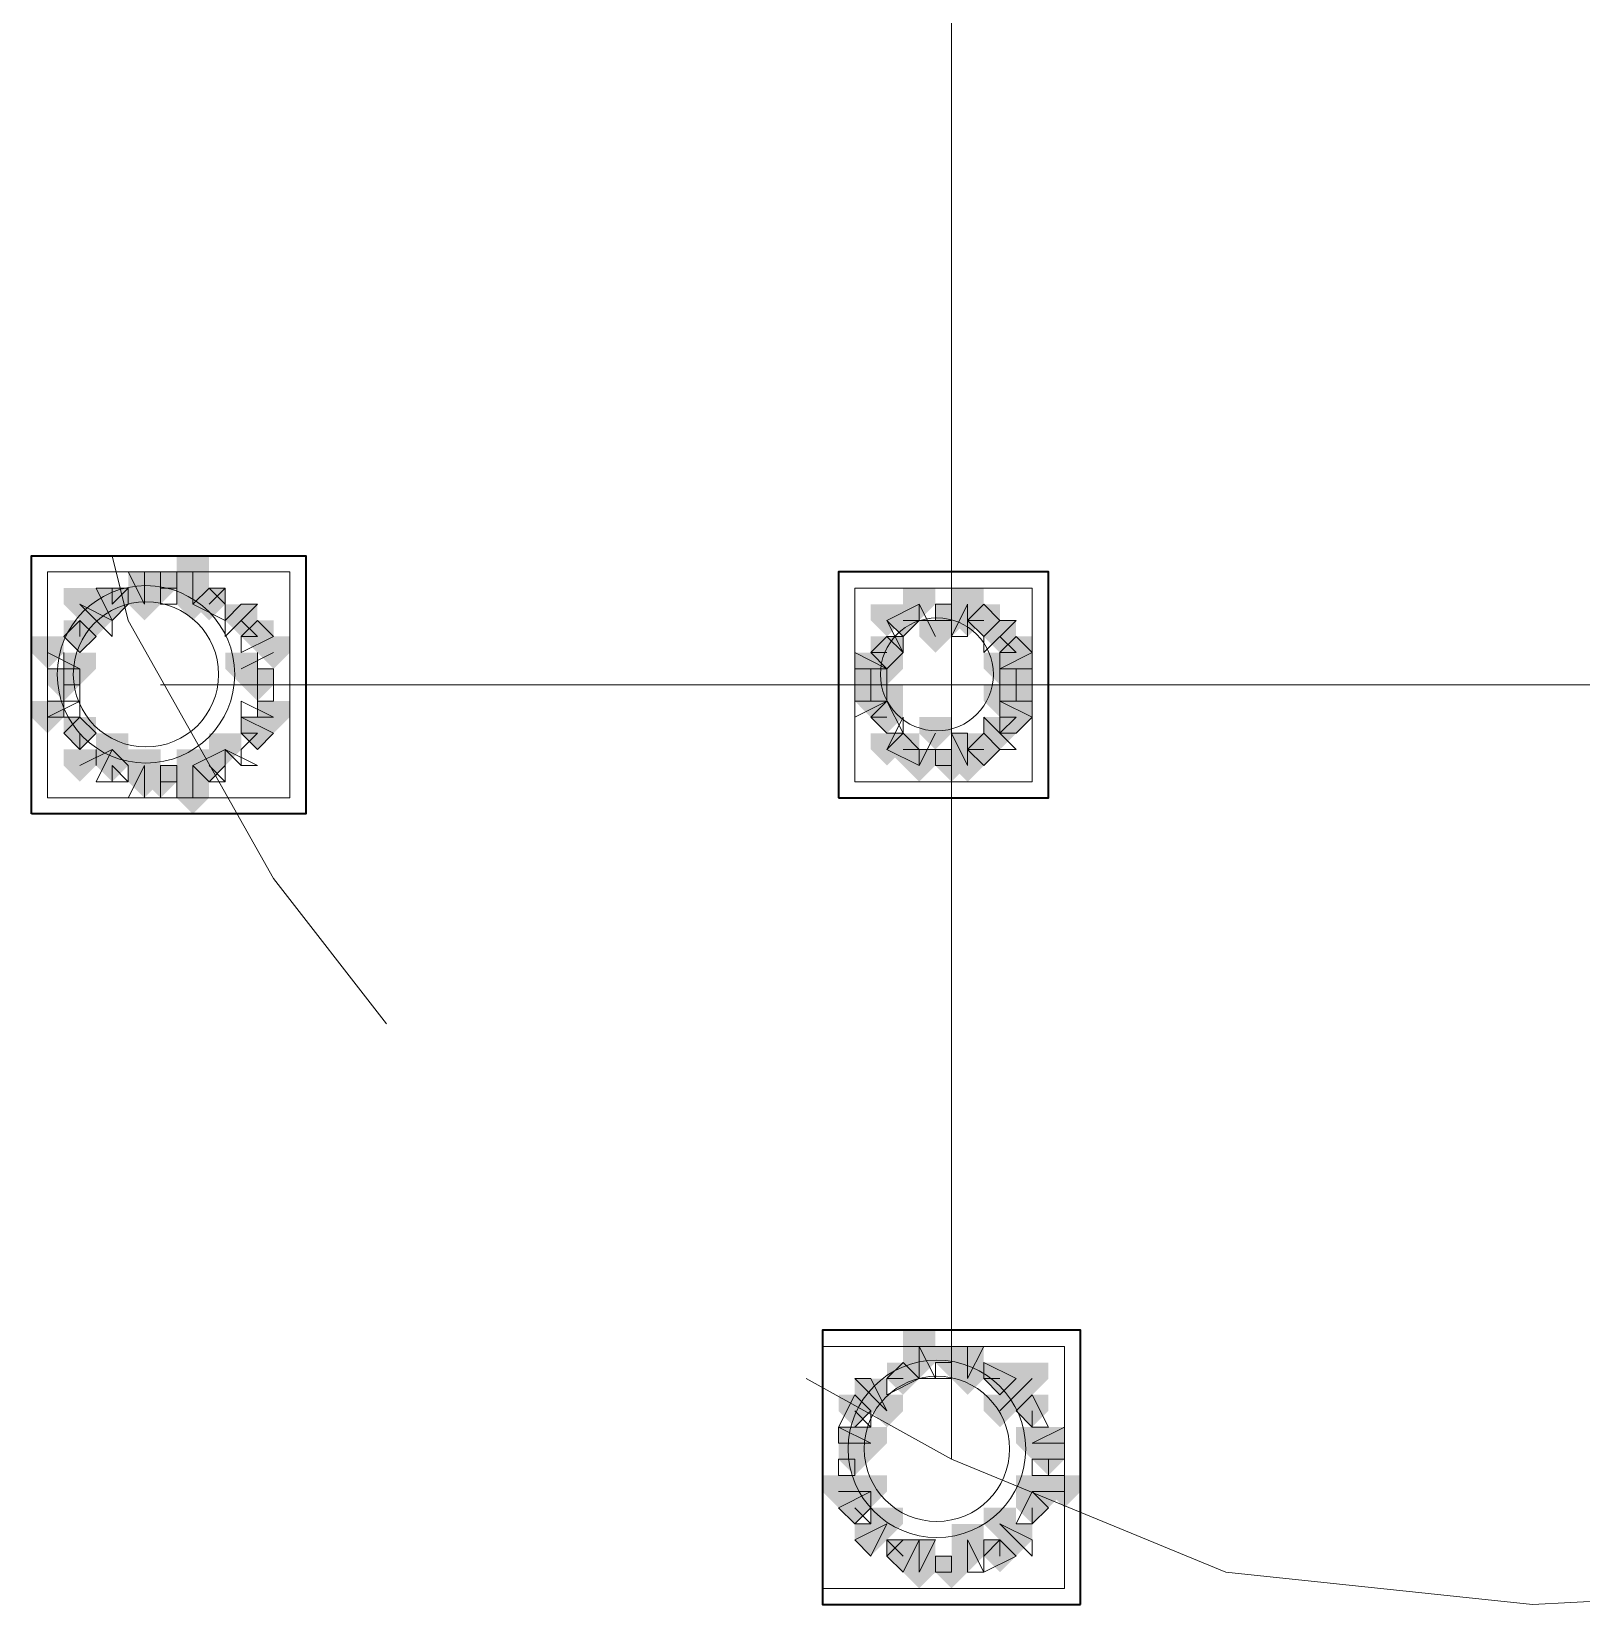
# Model space of a CAD drawing. Header units: millimetres. Extents: x 2315 to 4619, y 1334 to 1897.
# Drawn here: x 4012.06 to 4017.93, y 1535.71 to 1541.67 of the extents above; entities that cross this region are included whole.
import ezdxf

# ---------------------------------------------------------------- set-up
doc = ezdxf.new("R2010")
doc.units = ezdxf.units.MM
for name, color, linetype, true_color in [('PDF_10', 7, 'Continuous', 0x00b85c), ('PDF_AXIS', 7, 'Continuous', 0x00b85c), ('PDF_柱构件', 7, 'Continuous', 0x00b85c), ('PDF_转运站初步方案', 7, 'Continuous', 0x00b85c)]:
    doc.layers.add(name, color=color, linetype=linetype, true_color=true_color)
doc.layers.add('PDF_中心线层', color=1, linetype='Continuous')
doc.layers.add('PDF_粗实线层', color=7, linetype='Continuous')

msp = doc.modelspace()

# ---------------------------------------------------------------- hatches: boundary and pattern name
at = {"layer": 'PDF_10', "transparency": 33554559}
for points in [[(4012.5507, 1539.6195), (4012.4896, 1539.6195), (4012.4896, 1539.5584), (4012.5507, 1539.4974), (4012.6117, 1539.5584), (4012.6117, 1539.6195)], [(4012.5507, 1539.6195), (4012.4896, 1539.6195), (4012.4896, 1539.5584), (4012.5507, 1539.4974), (4012.6117, 1539.5584), (4012.6117, 1539.6195)], [(4012.3674, 1539.5584), (4012.3063, 1539.5584), (4012.3063, 1539.4974), (4012.3674, 1539.4363), (4012.4285, 1539.4974), (4012.4285, 1539.5584)], [(4012.3674, 1539.5584), (4012.3063, 1539.5584), (4012.3063, 1539.4974), (4012.3674, 1539.4363), (4012.4285, 1539.4974), (4012.4285, 1539.5584)], [(4012.7339, 1539.5584), (4012.6728, 1539.5584), (4012.6728, 1539.4974), (4012.7339, 1539.4363), (4012.795, 1539.4974), (4012.795, 1539.5584)], [(4012.7339, 1539.5584), (4012.6728, 1539.5584), (4012.6728, 1539.4974), (4012.7339, 1539.4363), (4012.795, 1539.4974), (4012.795, 1539.5584)], [(4015.3604, 1539.4974), (4015.2993, 1539.4974), (4015.2993, 1539.4363), (4015.3604, 1539.3752), (4015.4215, 1539.4363), (4015.4215, 1539.4974)], [(4015.3604, 1539.4974), (4015.2993, 1539.4974), (4015.2993, 1539.4363), (4015.3604, 1539.3752), (4015.4215, 1539.4363), (4015.4215, 1539.4974)], [(4015.5436, 1539.4974), (4015.4826, 1539.4974), (4015.4826, 1539.4363), (4015.5436, 1539.3752), (4015.6047, 1539.4363), (4015.6047, 1539.4974)], [(4015.5436, 1539.4974), (4015.4826, 1539.4974), (4015.4826, 1539.4363), (4015.5436, 1539.3752), (4015.6047, 1539.4363), (4015.6047, 1539.4974)], [(4015.6658, 1539.4974), (4015.6047, 1539.4974), (4015.6047, 1539.4363), (4015.6658, 1539.3752), (4015.7269, 1539.4363), (4015.7269, 1539.4974)], [(4015.6658, 1539.4974), (4015.6047, 1539.4974), (4015.6047, 1539.4363), (4015.6658, 1539.3752), (4015.7269, 1539.4363), (4015.7269, 1539.4974)], [(4015.6658, 1539.4974), (4015.6047, 1539.4974), (4015.6047, 1539.4363), (4015.6658, 1539.3752), (4015.7269, 1539.4363), (4015.7269, 1539.4974)], [(4012.2453, 1539.4363), (4012.1842, 1539.4363), (4012.1842, 1539.3752), (4012.2453, 1539.3141), (4012.3063, 1539.3752), (4012.3063, 1539.4363)], [(4012.2453, 1539.4363), (4012.1842, 1539.4363), (4012.1842, 1539.3752), (4012.2453, 1539.3141), (4012.3063, 1539.3752), (4012.3063, 1539.4363)], [(4012.2453, 1539.4363), (4012.1842, 1539.4363), (4012.1842, 1539.3752), (4012.2453, 1539.3141), (4012.3063, 1539.3752), (4012.3063, 1539.4363)], [(4012.9172, 1539.4363), (4012.8561, 1539.4363), (4012.8561, 1539.3752), (4012.9172, 1539.3141), (4012.9782, 1539.3752), (4012.9782, 1539.4363)], [(4012.9172, 1539.4363), (4012.8561, 1539.4363), (4012.8561, 1539.3752), (4012.9172, 1539.3141), (4012.9782, 1539.3752), (4012.9782, 1539.4363)], [(4015.2993, 1539.3752), (4015.2382, 1539.3752), (4015.2382, 1539.3141), (4015.2993, 1539.253), (4015.3604, 1539.3141), (4015.3604, 1539.3752)], [(4015.2993, 1539.3752), (4015.2382, 1539.3752), (4015.2382, 1539.3141), (4015.2993, 1539.253), (4015.3604, 1539.3141), (4015.3604, 1539.3752)], [(4015.788, 1539.3752), (4015.7269, 1539.3752), (4015.7269, 1539.3141), (4015.788, 1539.253), (4015.849, 1539.3141), (4015.849, 1539.3752)], [(4015.788, 1539.3752), (4015.7269, 1539.3752), (4015.7269, 1539.3141), (4015.788, 1539.253), (4015.849, 1539.3141), (4015.849, 1539.3752)], [(4012.1842, 1539.253), (4012.1231, 1539.253), (4012.1231, 1539.192), (4012.1842, 1539.1309), (4012.2453, 1539.192), (4012.2453, 1539.253)], [(4012.1842, 1539.253), (4012.1231, 1539.253), (4012.1231, 1539.192), (4012.1842, 1539.1309), (4012.2453, 1539.192), (4012.2453, 1539.253)], [(4012.9172, 1539.253), (4012.8561, 1539.253), (4012.8561, 1539.192), (4012.9172, 1539.1309), (4012.9782, 1539.192), (4012.9782, 1539.253)], [(4012.9172, 1539.253), (4012.8561, 1539.253), (4012.8561, 1539.192), (4012.9172, 1539.1309), (4012.9782, 1539.192), (4012.9782, 1539.253)], [(4015.2382, 1539.253), (4015.1772, 1539.253), (4015.1772, 1539.192), (4015.2382, 1539.1309), (4015.2993, 1539.192), (4015.2993, 1539.253)], [(4015.2382, 1539.253), (4015.1772, 1539.253), (4015.1772, 1539.192), (4015.2382, 1539.1309), (4015.2993, 1539.192), (4015.2993, 1539.253)], [(4015.788, 1539.253), (4015.7269, 1539.253), (4015.7269, 1539.192), (4015.788, 1539.1309), (4015.849, 1539.192), (4015.849, 1539.253)], [(4015.788, 1539.253), (4015.7269, 1539.253), (4015.7269, 1539.192), (4015.788, 1539.1309), (4015.849, 1539.192), (4015.849, 1539.253)], [(4015.2993, 1539.1309), (4015.2382, 1539.1309), (4015.2382, 1539.0698), (4015.2993, 1539.0087), (4015.3604, 1539.0698), (4015.3604, 1539.1309)], [(4015.2993, 1539.1309), (4015.2382, 1539.1309), (4015.2382, 1539.0698), (4015.2993, 1539.0087), (4015.3604, 1539.0698), (4015.3604, 1539.1309)], [(4015.788, 1539.1309), (4015.7269, 1539.1309), (4015.7269, 1539.0698), (4015.788, 1539.0087), (4015.849, 1539.0698), (4015.849, 1539.1309)], [(4015.788, 1539.1309), (4015.7269, 1539.1309), (4015.7269, 1539.0698), (4015.788, 1539.0087), (4015.849, 1539.0698), (4015.849, 1539.1309)], [(4012.2453, 1539.0698), (4012.1842, 1539.0698), (4012.1842, 1539.0087), (4012.2453, 1538.9476), (4012.3063, 1539.0087), (4012.3063, 1539.0698)], [(4012.2453, 1539.0698), (4012.1842, 1539.0698), (4012.1842, 1539.0087), (4012.2453, 1538.9476), (4012.3063, 1539.0087), (4012.3063, 1539.0698)], [(4012.2453, 1539.0698), (4012.1842, 1539.0698), (4012.1842, 1539.0087), (4012.2453, 1538.9476), (4012.3063, 1539.0087), (4012.3063, 1539.0698)], [(4012.9172, 1539.0698), (4012.8561, 1539.0698), (4012.8561, 1539.0087), (4012.9172, 1538.9476), (4012.9782, 1539.0087), (4012.9782, 1539.0698)], [(4012.9172, 1539.0698), (4012.8561, 1539.0698), (4012.8561, 1539.0087), (4012.9172, 1538.9476), (4012.9782, 1539.0087), (4012.9782, 1539.0698)], [(4015.3604, 1539.0087), (4015.2993, 1539.0087), (4015.2993, 1538.9476), (4015.3604, 1538.8866), (4015.4215, 1538.9476), (4015.4215, 1539.0087)], [(4015.3604, 1539.0087), (4015.2993, 1539.0087), (4015.2993, 1538.9476), (4015.3604, 1538.8866), (4015.4215, 1538.9476), (4015.4215, 1539.0087)], [(4015.6658, 1539.0087), (4015.6047, 1539.0087), (4015.6047, 1538.9476), (4015.6658, 1538.8866), (4015.7269, 1538.9476), (4015.7269, 1539.0087)], [(4015.6658, 1539.0087), (4015.6047, 1539.0087), (4015.6047, 1538.9476), (4015.6658, 1538.8866), (4015.7269, 1538.9476), (4015.7269, 1539.0087)], [(4015.6658, 1539.0087), (4015.6047, 1539.0087), (4015.6047, 1538.9476), (4015.6658, 1538.8866), (4015.7269, 1538.9476), (4015.7269, 1539.0087)], [(4012.3674, 1538.9476), (4012.3063, 1538.9476), (4012.3063, 1538.8866), (4012.3674, 1538.8255), (4012.4285, 1538.8866), (4012.4285, 1538.9476)], [(4012.3674, 1538.9476), (4012.3063, 1538.9476), (4012.3063, 1538.8866), (4012.3674, 1538.8255), (4012.4285, 1538.8866), (4012.4285, 1538.9476)], [(4012.7339, 1538.9476), (4012.6728, 1538.9476), (4012.6728, 1538.8866), (4012.7339, 1538.8255), (4012.795, 1538.8866), (4012.795, 1538.9476)], [(4012.7339, 1538.9476), (4012.6728, 1538.9476), (4012.6728, 1538.8866), (4012.7339, 1538.8255), (4012.795, 1538.8866), (4012.795, 1538.9476)], [(4015.5436, 1538.9476), (4015.4826, 1538.9476), (4015.4826, 1538.8866), (4015.5436, 1538.8255), (4015.6047, 1538.8866), (4015.6047, 1538.9476)], [(4015.5436, 1538.9476), (4015.4826, 1538.9476), (4015.4826, 1538.8866), (4015.5436, 1538.8255), (4015.6047, 1538.8866), (4015.6047, 1538.9476)], [(4012.5507, 1538.8866), (4012.4896, 1538.8866), (4012.4896, 1538.8255), (4012.5507, 1538.7644), (4012.6117, 1538.8255), (4012.6117, 1538.8866)], [(4012.5507, 1538.8866), (4012.4896, 1538.8866), (4012.4896, 1538.8255), (4012.5507, 1538.7644), (4012.6117, 1538.8255), (4012.6117, 1538.8866)], [(4015.5436, 1536.6876), (4015.4826, 1536.6876), (4015.4826, 1536.6265), (4015.5436, 1536.5655), (4015.6047, 1536.6265), (4015.6047, 1536.6876)], [(4015.5436, 1536.6876), (4015.4826, 1536.6876), (4015.4826, 1536.6265), (4015.5436, 1536.5655), (4015.6047, 1536.6265), (4015.6047, 1536.6876)], [(4015.3604, 1536.6265), (4015.2993, 1536.6265), (4015.2993, 1536.5655), (4015.3604, 1536.5044), (4015.4215, 1536.5655), (4015.4215, 1536.6265)], [(4015.3604, 1536.6265), (4015.2993, 1536.6265), (4015.2993, 1536.5655), (4015.3604, 1536.5044), (4015.4215, 1536.5655), (4015.4215, 1536.6265)], [(4015.7269, 1536.6265), (4015.6658, 1536.6265), (4015.6658, 1536.5655), (4015.7269, 1536.5044), (4015.788, 1536.5655), (4015.788, 1536.6265)], [(4015.7269, 1536.6265), (4015.6658, 1536.6265), (4015.6658, 1536.5655), (4015.7269, 1536.5044), (4015.788, 1536.5655), (4015.788, 1536.6265)], [(4015.7269, 1536.6265), (4015.6658, 1536.6265), (4015.6658, 1536.5655), (4015.7269, 1536.5044), (4015.788, 1536.5655), (4015.788, 1536.6265)], [(4015.1772, 1536.5044), (4015.1161, 1536.5044), (4015.1161, 1536.4433), (4015.1772, 1536.3822), (4015.2382, 1536.4433), (4015.2382, 1536.5044)], [(4015.1772, 1536.5044), (4015.1161, 1536.5044), (4015.1161, 1536.4433), (4015.1772, 1536.3822), (4015.2382, 1536.4433), (4015.2382, 1536.5044)], [(4015.849, 1536.5044), (4015.788, 1536.5044), (4015.788, 1536.4433), (4015.849, 1536.3822), (4015.9101, 1536.4433), (4015.9101, 1536.5044)], [(4015.849, 1536.5044), (4015.788, 1536.5044), (4015.788, 1536.4433), (4015.849, 1536.3822), (4015.9101, 1536.4433), (4015.9101, 1536.5044)], [(4015.1772, 1536.3211), (4015.1161, 1536.3211), (4015.1161, 1536.2601), (4015.1772, 1536.199), (4015.2382, 1536.2601), (4015.2382, 1536.3211)], [(4015.1772, 1536.3211), (4015.1161, 1536.3211), (4015.1161, 1536.2601), (4015.1772, 1536.199), (4015.2382, 1536.2601), (4015.2382, 1536.3211)], [(4015.9101, 1536.3211), (4015.849, 1536.3211), (4015.849, 1536.2601), (4015.9101, 1536.199), (4015.9712, 1536.2601), (4015.9712, 1536.3211)], [(4015.9101, 1536.3211), (4015.849, 1536.3211), (4015.849, 1536.2601), (4015.9101, 1536.199), (4015.9712, 1536.2601), (4015.9712, 1536.3211)], [(4015.1772, 1536.1379), (4015.1161, 1536.1379), (4015.1161, 1536.0768), (4015.1772, 1536.0157), (4015.2382, 1536.0768), (4015.2382, 1536.1379)], [(4015.1772, 1536.1379), (4015.1161, 1536.1379), (4015.1161, 1536.0768), (4015.1772, 1536.0157), (4015.2382, 1536.0768), (4015.2382, 1536.1379)], [(4015.849, 1536.1379), (4015.788, 1536.1379), (4015.788, 1536.0768), (4015.849, 1536.0157), (4015.9101, 1536.0768), (4015.9101, 1536.1379)], [(4015.849, 1536.1379), (4015.788, 1536.1379), (4015.788, 1536.0768), (4015.849, 1536.0157), (4015.9101, 1536.0768), (4015.9101, 1536.1379)], [(4015.3604, 1535.9547), (4015.2993, 1535.9547), (4015.2993, 1535.8936), (4015.3604, 1535.8325), (4015.4215, 1535.8936), (4015.4215, 1535.9547)], [(4015.3604, 1535.9547), (4015.2993, 1535.9547), (4015.2993, 1535.8936), (4015.3604, 1535.8325), (4015.4215, 1535.8936), (4015.4215, 1535.9547)], [(4015.7269, 1535.9547), (4015.6658, 1535.9547), (4015.6658, 1535.8936), (4015.7269, 1535.8325), (4015.788, 1535.8936), (4015.788, 1535.9547)], [(4015.7269, 1535.9547), (4015.6658, 1535.9547), (4015.6658, 1535.8936), (4015.7269, 1535.8325), (4015.788, 1535.8936), (4015.788, 1535.9547)], [(4015.5436, 1535.8936), (4015.4826, 1535.8936), (4015.4826, 1535.8325), (4015.5436, 1535.7714), (4015.6047, 1535.8325), (4015.6047, 1535.8936)], [(4015.5436, 1535.8936), (4015.4826, 1535.8936), (4015.4826, 1535.8325), (4015.5436, 1535.7714), (4015.6047, 1535.8325), (4015.6047, 1535.8936)]]:
    msp.add_hatch(color=256, dxfattribs=at).paths.add_polyline_path(points)
at = {"layer": 'PDF_柱构件', "transparency": 33554559}
for points in [[(4012.6728, 1539.6806), (4012.6117, 1539.6806), (4012.6117, 1539.6195), (4012.6728, 1539.5584), (4012.7339, 1539.6195), (4012.7339, 1539.6806)], [(4012.4896, 1539.6195), (4012.4285, 1539.6195), (4012.4285, 1539.5584), (4012.4896, 1539.4974), (4012.5507, 1539.5584), (4012.5507, 1539.6195)], [(4012.6728, 1539.6195), (4012.6117, 1539.6195), (4012.6117, 1539.5584), (4012.6728, 1539.4974), (4012.7339, 1539.5584), (4012.7339, 1539.6195)], [(4012.2453, 1539.5584), (4012.1842, 1539.5584), (4012.1842, 1539.4974), (4012.2453, 1539.4363), (4012.3063, 1539.4974), (4012.3063, 1539.5584)], [(4012.4896, 1539.5584), (4012.4285, 1539.5584), (4012.4285, 1539.4974), (4012.4896, 1539.4363), (4012.5507, 1539.4974), (4012.5507, 1539.5584)], [(4012.6728, 1539.5584), (4012.6117, 1539.5584), (4012.6117, 1539.4974), (4012.6728, 1539.4363), (4012.7339, 1539.4974), (4012.7339, 1539.5584)], [(4015.4215, 1539.5584), (4015.3604, 1539.5584), (4015.3604, 1539.4974), (4015.4215, 1539.4363), (4015.4826, 1539.4974), (4015.4826, 1539.5584)], [(4015.6047, 1539.5584), (4015.5436, 1539.5584), (4015.5436, 1539.4974), (4015.6047, 1539.4363), (4015.6658, 1539.4974), (4015.6658, 1539.5584)], [(4012.3063, 1539.4974), (4012.2453, 1539.4974), (4012.2453, 1539.4363), (4012.3063, 1539.3752), (4012.3674, 1539.4363), (4012.3674, 1539.4974)], [(4012.8561, 1539.4974), (4012.795, 1539.4974), (4012.795, 1539.4363), (4012.8561, 1539.3752), (4012.9172, 1539.4363), (4012.9172, 1539.4974)], [(4015.2993, 1539.4974), (4015.2382, 1539.4974), (4015.2382, 1539.4363), (4015.2993, 1539.3752), (4015.3604, 1539.4363), (4015.3604, 1539.4974)], [(4015.6047, 1539.4974), (4015.5436, 1539.4974), (4015.5436, 1539.4363), (4015.6047, 1539.3752), (4015.6658, 1539.4363), (4015.6658, 1539.4974)], [(4015.4826, 1539.4363), (4015.4215, 1539.4363), (4015.4215, 1539.3752), (4015.4826, 1539.3141), (4015.5436, 1539.3752), (4015.5436, 1539.4363)], [(4015.7269, 1539.4363), (4015.6658, 1539.4363), (4015.6658, 1539.3752), (4015.7269, 1539.3141), (4015.788, 1539.3752), (4015.788, 1539.4363)], [(4012.1231, 1539.3752), (4012.062, 1539.3752), (4012.062, 1539.3141), (4012.1231, 1539.253), (4012.1842, 1539.3141), (4012.1842, 1539.3752)], [(4012.9782, 1539.3752), (4012.9172, 1539.3752), (4012.9172, 1539.3141), (4012.9782, 1539.253), (4013.0393, 1539.3141), (4013.0393, 1539.3752)], [(4012.2453, 1539.3141), (4012.1842, 1539.3141), (4012.1842, 1539.253), (4012.2453, 1539.192), (4012.3063, 1539.253), (4012.3063, 1539.3141)], [(4012.8561, 1539.3141), (4012.795, 1539.3141), (4012.795, 1539.253), (4012.8561, 1539.192), (4012.9172, 1539.253), (4012.9172, 1539.3141)], [(4015.2382, 1539.3141), (4015.1772, 1539.3141), (4015.1772, 1539.253), (4015.2382, 1539.192), (4015.2993, 1539.253), (4015.2993, 1539.3141)], [(4015.2993, 1539.3141), (4015.2382, 1539.3141), (4015.2382, 1539.253), (4015.2993, 1539.192), (4015.3604, 1539.253), (4015.3604, 1539.3141)], [(4015.7269, 1539.3141), (4015.6658, 1539.3141), (4015.6658, 1539.253), (4015.7269, 1539.192), (4015.788, 1539.253), (4015.788, 1539.3141)], [(4015.788, 1539.3141), (4015.7269, 1539.3141), (4015.7269, 1539.253), (4015.788, 1539.192), (4015.849, 1539.253), (4015.849, 1539.3141)], [(4015.2382, 1539.192), (4015.1772, 1539.192), (4015.1772, 1539.1309), (4015.2382, 1539.0698), (4015.2993, 1539.1309), (4015.2993, 1539.192)], [(4015.2993, 1539.192), (4015.2382, 1539.192), (4015.2382, 1539.1309), (4015.2993, 1539.0698), (4015.3604, 1539.1309), (4015.3604, 1539.192)], [(4015.7269, 1539.192), (4015.6658, 1539.192), (4015.6658, 1539.1309), (4015.7269, 1539.0698), (4015.788, 1539.1309), (4015.788, 1539.192)], [(4015.788, 1539.192), (4015.7269, 1539.192), (4015.7269, 1539.1309), (4015.788, 1539.0698), (4015.849, 1539.1309), (4015.849, 1539.192)], [(4012.1231, 1539.1309), (4012.062, 1539.1309), (4012.062, 1539.0698), (4012.1231, 1539.0087), (4012.1842, 1539.0698), (4012.1842, 1539.1309)], [(4012.9782, 1539.1309), (4012.9172, 1539.1309), (4012.9172, 1539.0698), (4012.9782, 1539.0087), (4013.0393, 1539.0698), (4013.0393, 1539.1309)], [(4015.4826, 1539.0698), (4015.4215, 1539.0698), (4015.4215, 1539.0087), (4015.4826, 1538.9476), (4015.5436, 1539.0087), (4015.5436, 1539.0698)], [(4015.7269, 1539.0698), (4015.6658, 1539.0698), (4015.6658, 1539.0087), (4015.7269, 1538.9476), (4015.788, 1539.0087), (4015.788, 1539.0698)], [(4012.3674, 1539.0087), (4012.3063, 1539.0087), (4012.3063, 1538.9476), (4012.3674, 1538.8866), (4012.4285, 1538.9476), (4012.4285, 1539.0087)], [(4012.795, 1539.0087), (4012.7339, 1539.0087), (4012.7339, 1538.9476), (4012.795, 1538.8866), (4012.8561, 1538.9476), (4012.8561, 1539.0087)], [(4015.2993, 1539.0087), (4015.2382, 1539.0087), (4015.2382, 1538.9476), (4015.2993, 1538.8866), (4015.3604, 1538.9476), (4015.3604, 1539.0087)], [(4015.6047, 1539.0087), (4015.5436, 1539.0087), (4015.5436, 1538.9476), (4015.6047, 1538.8866), (4015.6658, 1538.9476), (4015.6658, 1539.0087)], [(4012.2453, 1538.9476), (4012.1842, 1538.9476), (4012.1842, 1538.8866), (4012.2453, 1538.8255), (4012.3063, 1538.8866), (4012.3063, 1538.9476)], [(4012.4896, 1538.9476), (4012.4285, 1538.9476), (4012.4285, 1538.8866), (4012.4896, 1538.8255), (4012.5507, 1538.8866), (4012.5507, 1538.9476)], [(4012.6728, 1538.9476), (4012.6117, 1538.9476), (4012.6117, 1538.8866), (4012.6728, 1538.8255), (4012.7339, 1538.8866), (4012.7339, 1538.9476)], [(4015.4215, 1538.9476), (4015.3604, 1538.9476), (4015.3604, 1538.8866), (4015.4215, 1538.8255), (4015.4826, 1538.8866), (4015.4826, 1538.9476)], [(4015.6047, 1538.9476), (4015.5436, 1538.9476), (4015.5436, 1538.8866), (4015.6047, 1538.8255), (4015.6658, 1538.8866), (4015.6658, 1538.9476)], [(4012.4896, 1538.8866), (4012.4285, 1538.8866), (4012.4285, 1538.8255), (4012.4896, 1538.7644), (4012.5507, 1538.8255), (4012.5507, 1538.8866)], [(4012.6728, 1538.8866), (4012.6117, 1538.8866), (4012.6117, 1538.8255), (4012.6728, 1538.7644), (4012.7339, 1538.8255), (4012.7339, 1538.8866)], [(4012.6728, 1538.8255), (4012.6117, 1538.8255), (4012.6117, 1538.7644), (4012.6728, 1538.7033), (4012.7339, 1538.7644), (4012.7339, 1538.8255)], [(4015.4215, 1536.7487), (4015.3604, 1536.7487), (4015.3604, 1536.6876), (4015.4215, 1536.6265), (4015.4826, 1536.6876), (4015.4826, 1536.7487)], [(4015.4215, 1536.6876), (4015.3604, 1536.6876), (4015.3604, 1536.6265), (4015.4215, 1536.5655), (4015.4826, 1536.6265), (4015.4826, 1536.6876)], [(4015.6047, 1536.6876), (4015.5436, 1536.6876), (4015.5436, 1536.6265), (4015.6047, 1536.5655), (4015.6658, 1536.6265), (4015.6658, 1536.6876)], [(4015.6047, 1536.6265), (4015.5436, 1536.6265), (4015.5436, 1536.5655), (4015.6047, 1536.5044), (4015.6658, 1536.5655), (4015.6658, 1536.6265)], [(4015.849, 1536.6265), (4015.788, 1536.6265), (4015.788, 1536.5655), (4015.849, 1536.5044), (4015.9101, 1536.5655), (4015.9101, 1536.6265)], [(4015.2382, 1536.5655), (4015.1772, 1536.5655), (4015.1772, 1536.5044), (4015.2382, 1536.4433), (4015.2993, 1536.5044), (4015.2993, 1536.5655)], [(4015.788, 1536.5655), (4015.7269, 1536.5655), (4015.7269, 1536.5044), (4015.788, 1536.4433), (4015.849, 1536.5044), (4015.849, 1536.5655)], [(4015.2993, 1536.5044), (4015.2382, 1536.5044), (4015.2382, 1536.4433), (4015.2993, 1536.3822), (4015.3604, 1536.4433), (4015.3604, 1536.5044)], [(4015.7269, 1536.5044), (4015.6658, 1536.5044), (4015.6658, 1536.4433), (4015.7269, 1536.3822), (4015.788, 1536.4433), (4015.788, 1536.5044)], [(4015.1772, 1536.3822), (4015.1161, 1536.3822), (4015.1161, 1536.3211), (4015.1772, 1536.2601), (4015.2382, 1536.3211), (4015.2382, 1536.3822)], [(4015.2382, 1536.3822), (4015.1772, 1536.3822), (4015.1772, 1536.3211), (4015.2382, 1536.2601), (4015.2993, 1536.3211), (4015.2993, 1536.3822)], [(4015.849, 1536.3822), (4015.788, 1536.3822), (4015.788, 1536.3211), (4015.849, 1536.2601), (4015.9101, 1536.3211), (4015.9101, 1536.3822)], [(4015.9101, 1536.3822), (4015.849, 1536.3822), (4015.849, 1536.3211), (4015.9101, 1536.2601), (4015.9712, 1536.3211), (4015.9712, 1536.3822)], [(4015.1161, 1536.199), (4015.055, 1536.199), (4015.055, 1536.1379), (4015.1161, 1536.0768), (4015.1772, 1536.1379), (4015.1772, 1536.199)], [(4015.1772, 1536.199), (4015.1161, 1536.199), (4015.1161, 1536.1379), (4015.1772, 1536.0768), (4015.2382, 1536.1379), (4015.2382, 1536.199)], [(4015.2382, 1536.199), (4015.1772, 1536.199), (4015.1772, 1536.1379), (4015.2382, 1536.0768), (4015.2993, 1536.1379), (4015.2993, 1536.199)], [(4015.849, 1536.199), (4015.788, 1536.199), (4015.788, 1536.1379), (4015.849, 1536.0768), (4015.9101, 1536.1379), (4015.9101, 1536.199)], [(4015.9101, 1536.199), (4015.849, 1536.199), (4015.849, 1536.1379), (4015.9101, 1536.0768), (4015.9712, 1536.1379), (4015.9712, 1536.199)], [(4015.9712, 1536.199), (4015.9101, 1536.199), (4015.9101, 1536.1379), (4015.9712, 1536.0768), (4016.0323, 1536.1379), (4016.0323, 1536.199)], [(4015.2993, 1536.0768), (4015.2382, 1536.0768), (4015.2382, 1536.0157), (4015.2993, 1535.9547), (4015.3604, 1536.0157), (4015.3604, 1536.0768)], [(4015.7269, 1536.0768), (4015.6658, 1536.0768), (4015.6658, 1536.0157), (4015.7269, 1535.9547), (4015.788, 1536.0157), (4015.788, 1536.0768)], [(4015.2382, 1536.0157), (4015.1772, 1536.0157), (4015.1772, 1535.9547), (4015.2382, 1535.8936), (4015.2993, 1535.9547), (4015.2993, 1536.0157)], [(4015.6047, 1536.0157), (4015.5436, 1536.0157), (4015.5436, 1535.9547), (4015.6047, 1535.8936), (4015.6658, 1535.9547), (4015.6658, 1536.0157)], [(4015.788, 1536.0157), (4015.7269, 1536.0157), (4015.7269, 1535.9547), (4015.788, 1535.8936), (4015.849, 1535.9547), (4015.849, 1536.0157)], [(4015.4215, 1535.9547), (4015.3604, 1535.9547), (4015.3604, 1535.8936), (4015.4215, 1535.8325), (4015.4826, 1535.8936), (4015.4826, 1535.9547)], [(4015.6047, 1535.9547), (4015.5436, 1535.9547), (4015.5436, 1535.8936), (4015.6047, 1535.8325), (4015.6658, 1535.8936), (4015.6658, 1535.9547)], [(4015.4215, 1535.8936), (4015.3604, 1535.8936), (4015.3604, 1535.8325), (4015.4215, 1535.7714), (4015.4826, 1535.8325), (4015.4826, 1535.8936)]]:
    msp.add_hatch(color=256, dxfattribs=at).paths.add_polyline_path(points)
at = {"layer": 'PDF_转运站初步方案', "transparency": 33554559}
for points in [[(4012.5507, 1539.6195), (4012.4896, 1539.6195), (4012.4896, 1539.5584), (4012.5507, 1539.4974), (4012.6117, 1539.5584), (4012.6117, 1539.6195)], [(4012.5507, 1539.6195), (4012.4896, 1539.6195), (4012.4896, 1539.5584), (4012.5507, 1539.4974), (4012.6117, 1539.5584), (4012.6117, 1539.6195)], [(4012.3674, 1539.5584), (4012.3063, 1539.5584), (4012.3063, 1539.4974), (4012.3674, 1539.4363), (4012.4285, 1539.4974), (4012.4285, 1539.5584)], [(4012.3674, 1539.5584), (4012.3063, 1539.5584), (4012.3063, 1539.4974), (4012.3674, 1539.4363), (4012.4285, 1539.4974), (4012.4285, 1539.5584)], [(4012.7339, 1539.5584), (4012.6728, 1539.5584), (4012.6728, 1539.4974), (4012.7339, 1539.4363), (4012.795, 1539.4974), (4012.795, 1539.5584)], [(4012.7339, 1539.5584), (4012.6728, 1539.5584), (4012.6728, 1539.4974), (4012.7339, 1539.4363), (4012.795, 1539.4974), (4012.795, 1539.5584)], [(4015.3604, 1539.4974), (4015.2993, 1539.4974), (4015.2993, 1539.4363), (4015.3604, 1539.3752), (4015.4215, 1539.4363), (4015.4215, 1539.4974)], [(4015.3604, 1539.4974), (4015.2993, 1539.4974), (4015.2993, 1539.4363), (4015.3604, 1539.3752), (4015.4215, 1539.4363), (4015.4215, 1539.4974)], [(4015.5436, 1539.4974), (4015.4826, 1539.4974), (4015.4826, 1539.4363), (4015.5436, 1539.3752), (4015.6047, 1539.4363), (4015.6047, 1539.4974)], [(4015.5436, 1539.4974), (4015.4826, 1539.4974), (4015.4826, 1539.4363), (4015.5436, 1539.3752), (4015.6047, 1539.4363), (4015.6047, 1539.4974)], [(4015.6658, 1539.4974), (4015.6047, 1539.4974), (4015.6047, 1539.4363), (4015.6658, 1539.3752), (4015.7269, 1539.4363), (4015.7269, 1539.4974)], [(4015.6658, 1539.4974), (4015.6047, 1539.4974), (4015.6047, 1539.4363), (4015.6658, 1539.3752), (4015.7269, 1539.4363), (4015.7269, 1539.4974)], [(4012.2453, 1539.4363), (4012.1842, 1539.4363), (4012.1842, 1539.3752), (4012.2453, 1539.3141), (4012.3063, 1539.3752), (4012.3063, 1539.4363)], [(4012.2453, 1539.4363), (4012.1842, 1539.4363), (4012.1842, 1539.3752), (4012.2453, 1539.3141), (4012.3063, 1539.3752), (4012.3063, 1539.4363)], [(4012.9172, 1539.4363), (4012.8561, 1539.4363), (4012.8561, 1539.3752), (4012.9172, 1539.3141), (4012.9782, 1539.3752), (4012.9782, 1539.4363)], [(4012.9172, 1539.4363), (4012.8561, 1539.4363), (4012.8561, 1539.3752), (4012.9172, 1539.3141), (4012.9782, 1539.3752), (4012.9782, 1539.4363)], [(4015.2993, 1539.3752), (4015.2382, 1539.3752), (4015.2382, 1539.3141), (4015.2993, 1539.253), (4015.3604, 1539.3141), (4015.3604, 1539.3752)], [(4015.2993, 1539.3752), (4015.2382, 1539.3752), (4015.2382, 1539.3141), (4015.2993, 1539.253), (4015.3604, 1539.3141), (4015.3604, 1539.3752)], [(4015.788, 1539.3752), (4015.7269, 1539.3752), (4015.7269, 1539.3141), (4015.788, 1539.253), (4015.849, 1539.3141), (4015.849, 1539.3752)], [(4015.788, 1539.3752), (4015.7269, 1539.3752), (4015.7269, 1539.3141), (4015.788, 1539.253), (4015.849, 1539.3141), (4015.849, 1539.3752)], [(4012.1842, 1539.253), (4012.1231, 1539.253), (4012.1231, 1539.192), (4012.1842, 1539.1309), (4012.2453, 1539.192), (4012.2453, 1539.253)], [(4012.1842, 1539.253), (4012.1231, 1539.253), (4012.1231, 1539.192), (4012.1842, 1539.1309), (4012.2453, 1539.192), (4012.2453, 1539.253)], [(4012.9172, 1539.253), (4012.8561, 1539.253), (4012.8561, 1539.192), (4012.9172, 1539.1309), (4012.9782, 1539.192), (4012.9782, 1539.253)], [(4012.9172, 1539.253), (4012.8561, 1539.253), (4012.8561, 1539.192), (4012.9172, 1539.1309), (4012.9782, 1539.192), (4012.9782, 1539.253)], [(4015.2382, 1539.253), (4015.1772, 1539.253), (4015.1772, 1539.192), (4015.2382, 1539.1309), (4015.2993, 1539.192), (4015.2993, 1539.253)], [(4015.2382, 1539.253), (4015.1772, 1539.253), (4015.1772, 1539.192), (4015.2382, 1539.1309), (4015.2993, 1539.192), (4015.2993, 1539.253)], [(4015.788, 1539.253), (4015.7269, 1539.253), (4015.7269, 1539.192), (4015.788, 1539.1309), (4015.849, 1539.192), (4015.849, 1539.253)], [(4015.788, 1539.253), (4015.7269, 1539.253), (4015.7269, 1539.192), (4015.788, 1539.1309), (4015.849, 1539.192), (4015.849, 1539.253)], [(4015.2993, 1539.1309), (4015.2382, 1539.1309), (4015.2382, 1539.0698), (4015.2993, 1539.0087), (4015.3604, 1539.0698), (4015.3604, 1539.1309)], [(4015.2993, 1539.1309), (4015.2382, 1539.1309), (4015.2382, 1539.0698), (4015.2993, 1539.0087), (4015.3604, 1539.0698), (4015.3604, 1539.1309)], [(4015.788, 1539.1309), (4015.7269, 1539.1309), (4015.7269, 1539.0698), (4015.788, 1539.0087), (4015.849, 1539.0698), (4015.849, 1539.1309)], [(4015.788, 1539.1309), (4015.7269, 1539.1309), (4015.7269, 1539.0698), (4015.788, 1539.0087), (4015.849, 1539.0698), (4015.849, 1539.1309)], [(4012.2453, 1539.0698), (4012.1842, 1539.0698), (4012.1842, 1539.0087), (4012.2453, 1538.9476), (4012.3063, 1539.0087), (4012.3063, 1539.0698)], [(4012.2453, 1539.0698), (4012.1842, 1539.0698), (4012.1842, 1539.0087), (4012.2453, 1538.9476), (4012.3063, 1539.0087), (4012.3063, 1539.0698)], [(4012.9172, 1539.0698), (4012.8561, 1539.0698), (4012.8561, 1539.0087), (4012.9172, 1538.9476), (4012.9782, 1539.0087), (4012.9782, 1539.0698)], [(4012.9172, 1539.0698), (4012.8561, 1539.0698), (4012.8561, 1539.0087), (4012.9172, 1538.9476), (4012.9782, 1539.0087), (4012.9782, 1539.0698)], [(4015.3604, 1539.0087), (4015.2993, 1539.0087), (4015.2993, 1538.9476), (4015.3604, 1538.8866), (4015.4215, 1538.9476), (4015.4215, 1539.0087)], [(4015.3604, 1539.0087), (4015.2993, 1539.0087), (4015.2993, 1538.9476), (4015.3604, 1538.8866), (4015.4215, 1538.9476), (4015.4215, 1539.0087)], [(4015.6658, 1539.0087), (4015.6047, 1539.0087), (4015.6047, 1538.9476), (4015.6658, 1538.8866), (4015.7269, 1538.9476), (4015.7269, 1539.0087)], [(4015.6658, 1539.0087), (4015.6047, 1539.0087), (4015.6047, 1538.9476), (4015.6658, 1538.8866), (4015.7269, 1538.9476), (4015.7269, 1539.0087)], [(4012.3674, 1538.9476), (4012.3063, 1538.9476), (4012.3063, 1538.8866), (4012.3674, 1538.8255), (4012.4285, 1538.8866), (4012.4285, 1538.9476)], [(4012.3674, 1538.9476), (4012.3063, 1538.9476), (4012.3063, 1538.8866), (4012.3674, 1538.8255), (4012.4285, 1538.8866), (4012.4285, 1538.9476)], [(4012.7339, 1538.9476), (4012.6728, 1538.9476), (4012.6728, 1538.8866), (4012.7339, 1538.8255), (4012.795, 1538.8866), (4012.795, 1538.9476)], [(4012.7339, 1538.9476), (4012.6728, 1538.9476), (4012.6728, 1538.8866), (4012.7339, 1538.8255), (4012.795, 1538.8866), (4012.795, 1538.9476)], [(4015.5436, 1538.9476), (4015.4826, 1538.9476), (4015.4826, 1538.8866), (4015.5436, 1538.8255), (4015.6047, 1538.8866), (4015.6047, 1538.9476)], [(4015.5436, 1538.9476), (4015.4826, 1538.9476), (4015.4826, 1538.8866), (4015.5436, 1538.8255), (4015.6047, 1538.8866), (4015.6047, 1538.9476)], [(4012.5507, 1538.8866), (4012.4896, 1538.8866), (4012.4896, 1538.8255), (4012.5507, 1538.7644), (4012.6117, 1538.8255), (4012.6117, 1538.8866)], [(4012.5507, 1538.8866), (4012.4896, 1538.8866), (4012.4896, 1538.8255), (4012.5507, 1538.7644), (4012.6117, 1538.8255), (4012.6117, 1538.8866)], [(4015.5436, 1536.6876), (4015.4826, 1536.6876), (4015.4826, 1536.6265), (4015.5436, 1536.5655), (4015.6047, 1536.6265), (4015.6047, 1536.6876)], [(4015.5436, 1536.6876), (4015.4826, 1536.6876), (4015.4826, 1536.6265), (4015.5436, 1536.5655), (4015.6047, 1536.6265), (4015.6047, 1536.6876)], [(4015.3604, 1536.6265), (4015.2993, 1536.6265), (4015.2993, 1536.5655), (4015.3604, 1536.5044), (4015.4215, 1536.5655), (4015.4215, 1536.6265)], [(4015.3604, 1536.6265), (4015.2993, 1536.6265), (4015.2993, 1536.5655), (4015.3604, 1536.5044), (4015.4215, 1536.5655), (4015.4215, 1536.6265)], [(4015.7269, 1536.6265), (4015.6658, 1536.6265), (4015.6658, 1536.5655), (4015.7269, 1536.5044), (4015.788, 1536.5655), (4015.788, 1536.6265)], [(4015.7269, 1536.6265), (4015.6658, 1536.6265), (4015.6658, 1536.5655), (4015.7269, 1536.5044), (4015.788, 1536.5655), (4015.788, 1536.6265)], [(4015.1772, 1536.5044), (4015.1161, 1536.5044), (4015.1161, 1536.4433), (4015.1772, 1536.3822), (4015.2382, 1536.4433), (4015.2382, 1536.5044)], [(4015.1772, 1536.5044), (4015.1161, 1536.5044), (4015.1161, 1536.4433), (4015.1772, 1536.3822), (4015.2382, 1536.4433), (4015.2382, 1536.5044)], [(4015.849, 1536.5044), (4015.788, 1536.5044), (4015.788, 1536.4433), (4015.849, 1536.3822), (4015.9101, 1536.4433), (4015.9101, 1536.5044)], [(4015.849, 1536.5044), (4015.788, 1536.5044), (4015.788, 1536.4433), (4015.849, 1536.3822), (4015.9101, 1536.4433), (4015.9101, 1536.5044)], [(4015.1772, 1536.3211), (4015.1161, 1536.3211), (4015.1161, 1536.2601), (4015.1772, 1536.199), (4015.2382, 1536.2601), (4015.2382, 1536.3211)], [(4015.1772, 1536.3211), (4015.1161, 1536.3211), (4015.1161, 1536.2601), (4015.1772, 1536.199), (4015.2382, 1536.2601), (4015.2382, 1536.3211)], [(4015.9101, 1536.3211), (4015.849, 1536.3211), (4015.849, 1536.2601), (4015.9101, 1536.199), (4015.9712, 1536.2601), (4015.9712, 1536.3211)], [(4015.9101, 1536.3211), (4015.849, 1536.3211), (4015.849, 1536.2601), (4015.9101, 1536.199), (4015.9712, 1536.2601), (4015.9712, 1536.3211)], [(4015.1772, 1536.1379), (4015.1161, 1536.1379), (4015.1161, 1536.0768), (4015.1772, 1536.0157), (4015.2382, 1536.0768), (4015.2382, 1536.1379)], [(4015.1772, 1536.1379), (4015.1161, 1536.1379), (4015.1161, 1536.0768), (4015.1772, 1536.0157), (4015.2382, 1536.0768), (4015.2382, 1536.1379)], [(4015.849, 1536.1379), (4015.788, 1536.1379), (4015.788, 1536.0768), (4015.849, 1536.0157), (4015.9101, 1536.0768), (4015.9101, 1536.1379)], [(4015.849, 1536.1379), (4015.788, 1536.1379), (4015.788, 1536.0768), (4015.849, 1536.0157), (4015.9101, 1536.0768), (4015.9101, 1536.1379)], [(4015.3604, 1535.9547), (4015.2993, 1535.9547), (4015.2993, 1535.8936), (4015.3604, 1535.8325), (4015.4215, 1535.8936), (4015.4215, 1535.9547)], [(4015.3604, 1535.9547), (4015.2993, 1535.9547), (4015.2993, 1535.8936), (4015.3604, 1535.8325), (4015.4215, 1535.8936), (4015.4215, 1535.9547)], [(4015.7269, 1535.9547), (4015.6658, 1535.9547), (4015.6658, 1535.8936), (4015.7269, 1535.8325), (4015.788, 1535.8936), (4015.788, 1535.9547)], [(4015.7269, 1535.9547), (4015.6658, 1535.9547), (4015.6658, 1535.8936), (4015.7269, 1535.8325), (4015.788, 1535.8936), (4015.788, 1535.9547)], [(4015.5436, 1535.8936), (4015.4826, 1535.8936), (4015.4826, 1535.8325), (4015.5436, 1535.7714), (4015.6047, 1535.8325), (4015.6047, 1535.8936)], [(4015.5436, 1535.8936), (4015.4826, 1535.8936), (4015.4826, 1535.8325), (4015.5436, 1535.7714), (4015.6047, 1535.8325), (4015.6047, 1535.8936)]]:
    msp.add_hatch(color=256, dxfattribs=at).paths.add_polyline_path(points)

# ---------------------------------------------------------------- linework, layer by layer
at = {"layer": 'PDF_10', "lineweight": 18}
for points in [[(4012.6117, 1539.5584), (4012.5507, 1539.5584), (4012.5507, 1539.6195)], [(4012.4285, 1539.5584), (4012.3674, 1539.4974), (4012.3674, 1539.5584)], [(4012.795, 1539.4974), (4012.7339, 1539.5584)], [(4012.7339, 1539.4974), (4012.795, 1539.5584)], [(4015.5436, 1539.4974), (4015.5436, 1539.4363), (4015.4826, 1539.4363)], [(4012.2453, 1539.4363), (4012.2453, 1539.3752)], [(4012.8561, 1539.3752), (4012.9172, 1539.3752), (4012.8561, 1539.4363)], [(4015.3604, 1539.4363), (4015.4215, 1539.4363), (4015.3604, 1539.4363)], [(4015.6658, 1539.4363), (4015.6047, 1539.4363)], [(4015.2993, 1539.3752), (4015.2382, 1539.3141), (4015.2993, 1539.3141)], [(4015.7269, 1539.3141), (4015.788, 1539.3141), (4015.7269, 1539.3752)], [(4012.1842, 1539.253), (4012.1842, 1539.1309)], [(4012.9172, 1539.1309), (4012.9172, 1539.253)], [(4015.2382, 1539.253), (4015.2382, 1539.1309)], [(4015.788, 1539.1309), (4015.788, 1539.253)], [(4012.2453, 1539.192), (4012.1842, 1539.192)], [(4012.9172, 1539.192), (4012.9782, 1539.192)], [(4015.2993, 1539.192), (4015.2382, 1539.192)], [(4015.788, 1539.192), (4015.849, 1539.192)], [(4015.2993, 1539.0698), (4015.2382, 1539.0698), (4015.2993, 1539.0087)], [(4015.7269, 1539.0087), (4015.788, 1539.0698), (4015.7269, 1539.0698)], [(4012.2453, 1539.0087), (4012.2453, 1538.9476)], [(4012.8561, 1538.9476), (4012.9172, 1539.0087), (4012.8561, 1539.0087)], [(4015.3604, 1538.9476), (4015.4215, 1538.9476), (4015.3604, 1538.9476)], [(4015.4826, 1538.8866), (4015.5436, 1538.8866), (4015.5436, 1538.9476)], [(4015.6047, 1538.9476), (4015.6658, 1538.9476)], [(4012.3674, 1538.8255), (4012.3674, 1538.8866), (4012.4285, 1538.8255)], [(4012.7339, 1538.8255), (4012.795, 1538.8866)], [(4012.7339, 1538.8866), (4012.795, 1538.8255)], [(4012.5507, 1538.7644), (4012.5507, 1538.8255), (4012.6117, 1538.8255)], [(4015.4826, 1536.6265), (4015.5436, 1536.6265), (4015.5436, 1536.5655)], [(4015.2993, 1536.5655), (4015.3604, 1536.5655), (4015.2993, 1536.5655)], [(4015.6658, 1536.5655), (4015.7269, 1536.5655)], [(4015.1772, 1536.3822), (4015.2382, 1536.4433)], [(4015.2382, 1536.3822), (4015.1772, 1536.4433)], [(4015.849, 1536.4433), (4015.849, 1536.3822), (4015.849, 1536.4433)], [(4015.1772, 1536.199), (4015.1772, 1536.2601), (4015.1161, 1536.2601)], [(4015.849, 1536.2601), (4015.9101, 1536.2601), (4015.9101, 1536.199)], [(4015.2382, 1536.0157), (4015.1772, 1536.0768)], [(4015.2382, 1536.0768), (4015.1772, 1536.0157)], [(4015.849, 1536.0157), (4015.849, 1536.0768), (4015.849, 1536.0157)], [(4015.3604, 1535.8936), (4015.2993, 1535.9547)], [(4015.3604, 1535.9547), (4015.2993, 1535.8936)], [(4015.7269, 1535.8936), (4015.7269, 1535.9547), (4015.6658, 1535.8936)], [(4015.5436, 1535.8936), (4015.5436, 1535.8325), (4015.4826, 1535.8325)]]:
    msp.add_lwpolyline(points, dxfattribs=at)
at = {"layer": 'PDF_AXIS', "lineweight": 18}
for points in [[(4012.1231, 1538.7644), (4012.1231, 1539.6195), (4013.0393, 1539.6195), (4013.0393, 1538.7644)], [(4015.1772, 1538.8255), (4015.1772, 1539.5584), (4015.849, 1539.5584), (4015.849, 1538.8255)], [(4015.9712, 1535.7714), (4015.9712, 1536.6876), (4015.055, 1536.6876), (4015.055, 1535.7714)]]:
    msp.add_lwpolyline(points, close=True, dxfattribs=at)
at = {"layer": 'PDF_中心线层', "color": 112, "lineweight": 18, "true_color": 0x00b85c}
for points in [[(4015.5436, 1547.1325), (4015.5436, 1536.2601)], [(4023.9728, 1541.6352), (4023.9728, 1541.1466), (4023.7896, 1539.986), (4023.362, 1538.9476), (4022.7512, 1537.9703), (4021.9572, 1537.1763), (4021.0409, 1536.5044), (4020.0026, 1536.0157), (4018.9031, 1535.7714), (4017.7426, 1535.7103), (4016.582, 1535.8325), (4015.5436, 1536.2601), (4014.9939, 1536.5655)], [(4013.4058, 1537.9093), (4012.9782, 1538.459), (4012.4285, 1539.4363), (4012.3674, 1539.6806)], [(4023.4842, 1539.192), (4012.5507, 1539.192)]]:
    msp.add_lwpolyline(points, dxfattribs=at)
at = {"layer": 'PDF_柱构件', "lineweight": 18}
for points in [[(4012.4896, 1539.6195), (4012.4896, 1539.4974), (4012.4285, 1539.6195)], [(4012.6117, 1539.4974), (4012.5507, 1539.4974), (4012.5507, 1539.6195), (4012.6117, 1539.6195)], [(4012.6728, 1539.6195), (4012.6728, 1539.4974)], [(4012.4285, 1539.4974), (4012.3674, 1539.4363), (4012.3063, 1539.5584), (4012.4285, 1539.5584)], [(4012.795, 1539.4363), (4012.6728, 1539.4974), (4012.7339, 1539.5584), (4012.795, 1539.5584)], [(4012.2453, 1539.4974), (4012.3674, 1539.4363), (4012.3674, 1539.3752)], [(4012.9172, 1539.4974), (4012.795, 1539.3752), (4012.795, 1539.4363), (4012.8561, 1539.4974)], [(4015.4215, 1539.4363), (4015.3604, 1539.3752), (4015.2993, 1539.4363), (4015.4215, 1539.4974)], [(4015.4215, 1539.4974), (4015.4826, 1539.3752)], [(4015.5436, 1539.4363), (4015.4826, 1539.4363), (4015.4826, 1539.4974), (4015.5436, 1539.4974)], [(4015.6047, 1539.4974), (4015.6047, 1539.3752), (4015.5436, 1539.3752)], [(4015.6658, 1539.3752), (4015.6047, 1539.4363), (4015.6658, 1539.4974), (4015.7269, 1539.4363)], [(4012.3063, 1539.3752), (4012.2453, 1539.3141), (4012.1842, 1539.3752), (4012.2453, 1539.4363)], [(4012.8561, 1539.3141), (4012.8561, 1539.3752), (4012.9172, 1539.4363), (4012.9782, 1539.3752)], [(4015.2993, 1539.4363), (4015.3604, 1539.3752), (4015.3604, 1539.3141)], [(4015.788, 1539.4363), (4015.6658, 1539.3141), (4015.6658, 1539.3752), (4015.7269, 1539.4363)], [(4015.3604, 1539.3141), (4015.2993, 1539.253), (4015.2382, 1539.3141), (4015.2993, 1539.3752)], [(4015.7269, 1539.253), (4015.7269, 1539.3141), (4015.788, 1539.3752), (4015.849, 1539.3141)], [(4012.1231, 1539.3141), (4012.2453, 1539.253)], [(4012.9782, 1539.3141), (4012.8561, 1539.253)], [(4015.1772, 1539.3141), (4015.2993, 1539.253), (4015.1772, 1539.253)], [(4015.849, 1539.253), (4015.7269, 1539.253), (4015.849, 1539.3141)], [(4012.2453, 1539.253), (4012.2453, 1539.1309), (4012.1231, 1539.1309), (4012.1231, 1539.253)], [(4012.9172, 1539.1309), (4012.9172, 1539.253), (4012.9782, 1539.253), (4012.9782, 1539.1309)], [(4015.2993, 1539.253), (4015.2993, 1539.1309), (4015.1772, 1539.1309), (4015.1772, 1539.253)], [(4015.7269, 1539.1309), (4015.7269, 1539.253), (4015.849, 1539.253), (4015.849, 1539.1309)], [(4012.1231, 1539.0698), (4012.2453, 1539.1309), (4012.2453, 1539.0698)], [(4012.9782, 1539.0698), (4012.8561, 1539.0698), (4012.8561, 1539.1309)], [(4015.1772, 1539.1309), (4015.2993, 1539.1309), (4015.1772, 1539.0698)], [(4015.2993, 1539.1309), (4015.3604, 1539.0087), (4015.2993, 1539.0087), (4015.2382, 1539.0698)], [(4015.849, 1539.0698), (4015.7269, 1539.1309), (4015.849, 1539.1309)], [(4015.7269, 1539.0087), (4015.7269, 1539.1309), (4015.849, 1539.0698), (4015.788, 1539.0087)], [(4012.2453, 1539.0698), (4012.3063, 1539.0087), (4012.2453, 1538.9476), (4012.1842, 1539.0087)], [(4012.8561, 1539.0087), (4012.8561, 1539.0698), (4012.9782, 1539.0087), (4012.9172, 1538.9476)], [(4015.2993, 1538.9476), (4015.3604, 1539.0698), (4015.3604, 1539.0087)], [(4015.7269, 1538.9476), (4015.6658, 1539.0087), (4015.6658, 1539.0698), (4015.788, 1538.9476)], [(4015.3604, 1539.0087), (4015.4215, 1538.9476), (4015.4215, 1538.8866), (4015.2993, 1538.9476)], [(4015.4215, 1538.8866), (4015.4826, 1539.0087)], [(4015.6047, 1538.8866), (4015.5436, 1539.0087), (4015.6047, 1539.0087)], [(4015.6047, 1538.9476), (4015.6658, 1539.0087), (4015.7269, 1538.9476), (4015.6658, 1538.8866)], [(4012.2453, 1538.8866), (4012.3674, 1538.9476)], [(4012.3674, 1538.9476), (4012.4285, 1538.8866), (4012.4285, 1538.8255), (4012.3063, 1538.8255)], [(4012.6728, 1538.8866), (4012.795, 1538.9476), (4012.795, 1538.8255), (4012.7339, 1538.8255)], [(4015.4826, 1538.9476), (4015.5436, 1538.9476), (4015.5436, 1538.8866), (4015.4826, 1538.8866)], [(4012.4285, 1538.7644), (4012.4896, 1538.8866), (4012.4896, 1538.7644)], [(4012.5507, 1538.8866), (4012.6117, 1538.8866), (4012.6117, 1538.7644), (4012.5507, 1538.7644)], [(4012.6728, 1538.7644), (4012.6728, 1538.8866)], [(4015.4215, 1536.6876), (4015.4215, 1536.5655), (4015.4826, 1536.5655)], [(4015.6047, 1536.6876), (4015.6047, 1536.5655), (4015.6658, 1536.6876)], [(4015.2993, 1536.5044), (4015.4215, 1536.5655), (4015.3604, 1536.6265), (4015.2993, 1536.5655)], [(4015.4826, 1536.5655), (4015.5436, 1536.5655), (4015.5436, 1536.6265), (4015.4826, 1536.6265)], [(4015.6658, 1536.5655), (4015.7269, 1536.5044), (4015.788, 1536.5655), (4015.6658, 1536.6265)], [(4015.1772, 1536.5655), (4015.2993, 1536.4433), (4015.2382, 1536.5655)], [(4015.849, 1536.5655), (4015.7269, 1536.4433)], [(4015.2382, 1536.3822), (4015.2382, 1536.4433), (4015.1772, 1536.5044), (4015.1161, 1536.3822)], [(4015.788, 1536.4433), (4015.849, 1536.3822), (4015.9101, 1536.3822), (4015.849, 1536.5044)], [(4015.1161, 1536.3211), (4015.2382, 1536.3211), (4015.1161, 1536.3822)], [(4015.9712, 1536.3822), (4015.849, 1536.3211), (4015.9712, 1536.3211)], [(4015.1772, 1536.199), (4015.1772, 1536.2601), (4015.1161, 1536.2601), (4015.1161, 1536.199)], [(4015.849, 1536.2601), (4015.849, 1536.199), (4015.9712, 1536.199), (4015.9712, 1536.2601)], [(4015.1161, 1536.1379), (4015.2382, 1536.1379)], [(4015.2382, 1536.0157), (4015.2382, 1536.1379), (4015.1161, 1536.0768), (4015.1772, 1536.0157)], [(4015.849, 1536.1379), (4015.788, 1536.0157), (4015.849, 1536.0157), (4015.9101, 1536.0768)], [(4015.9712, 1536.1379), (4015.849, 1536.1379)], [(4015.2382, 1535.8936), (4015.2993, 1536.0157), (4015.1772, 1535.9547)], [(4015.849, 1535.9547), (4015.7269, 1536.0157), (4015.849, 1535.8936)], [(4015.4215, 1535.9547), (4015.2993, 1535.9547), (4015.2993, 1535.8936), (4015.3604, 1535.8325)], [(4015.4215, 1535.8325), (4015.4826, 1535.9547), (4015.4215, 1535.9547)], [(4015.6658, 1535.8325), (4015.6047, 1535.9547), (4015.6047, 1535.8325)], [(4015.7269, 1535.9547), (4015.6658, 1535.9547), (4015.6658, 1535.8325), (4015.788, 1535.8936)], [(4015.5436, 1535.8936), (4015.4826, 1535.8936), (4015.4826, 1535.8325), (4015.5436, 1535.8325)]]:
    msp.add_lwpolyline(points, close=True, dxfattribs=at)
for points in [[(4015.4826, 1539.4363), (4015.4215, 1539.4363)], [(4015.3604, 1539.3752), (4015.2993, 1539.3752)], [(4012.1842, 1539.3141), (4012.1842, 1539.253)], [(4012.9172, 1539.253), (4012.9172, 1539.3141)], [(4012.1842, 1539.1309), (4012.1842, 1539.0698)], [(4012.9172, 1539.0698), (4012.9172, 1539.1309)], [(4015.2993, 1539.0087), (4015.3604, 1539.0087)], [(4012.3063, 1538.9476), (4012.3063, 1538.8866)], [(4012.8561, 1538.8866), (4012.795, 1538.9476), (4012.9172, 1538.8866), (4012.8561, 1538.8866), (4012.8561, 1538.9476)], [(4015.4215, 1538.9476), (4015.4826, 1538.9476)]]:
    msp.add_lwpolyline(points, dxfattribs=at)
at = {"layer": 'PDF_粗实线层', "color": 112, "lineweight": 35, "true_color": 0x00b85c}
for points in [[(4012.062, 1538.7033), (4012.062, 1539.6806), (4013.1004, 1539.6806), (4013.1004, 1538.7033)], [(4015.1161, 1538.7644), (4015.9101, 1538.7644), (4015.9101, 1539.6195), (4015.1161, 1539.6195)], [(4016.0323, 1535.7103), (4016.0323, 1536.7487), (4015.055, 1536.7487), (4015.055, 1535.7103)]]:
    msp.add_lwpolyline(points, close=True, dxfattribs=at)
at = {"layer": 'PDF_转运站初步方案', "lineweight": 18}
for centre, radius in [((4012.4953, 1539.2318), 0.3359), ((4012.4953, 1539.2318), 0.2749), ((4015.4883, 1539.2318), 0.2138), ((4015.4883, 1539.2318), 0.2138), ((4015.4883, 1536.2997), 0.3359), ((4015.4883, 1536.2997), 0.2749)]:
    msp.add_circle(centre, radius, dxfattribs=at)

doc.saveas('drawing.dxf')
